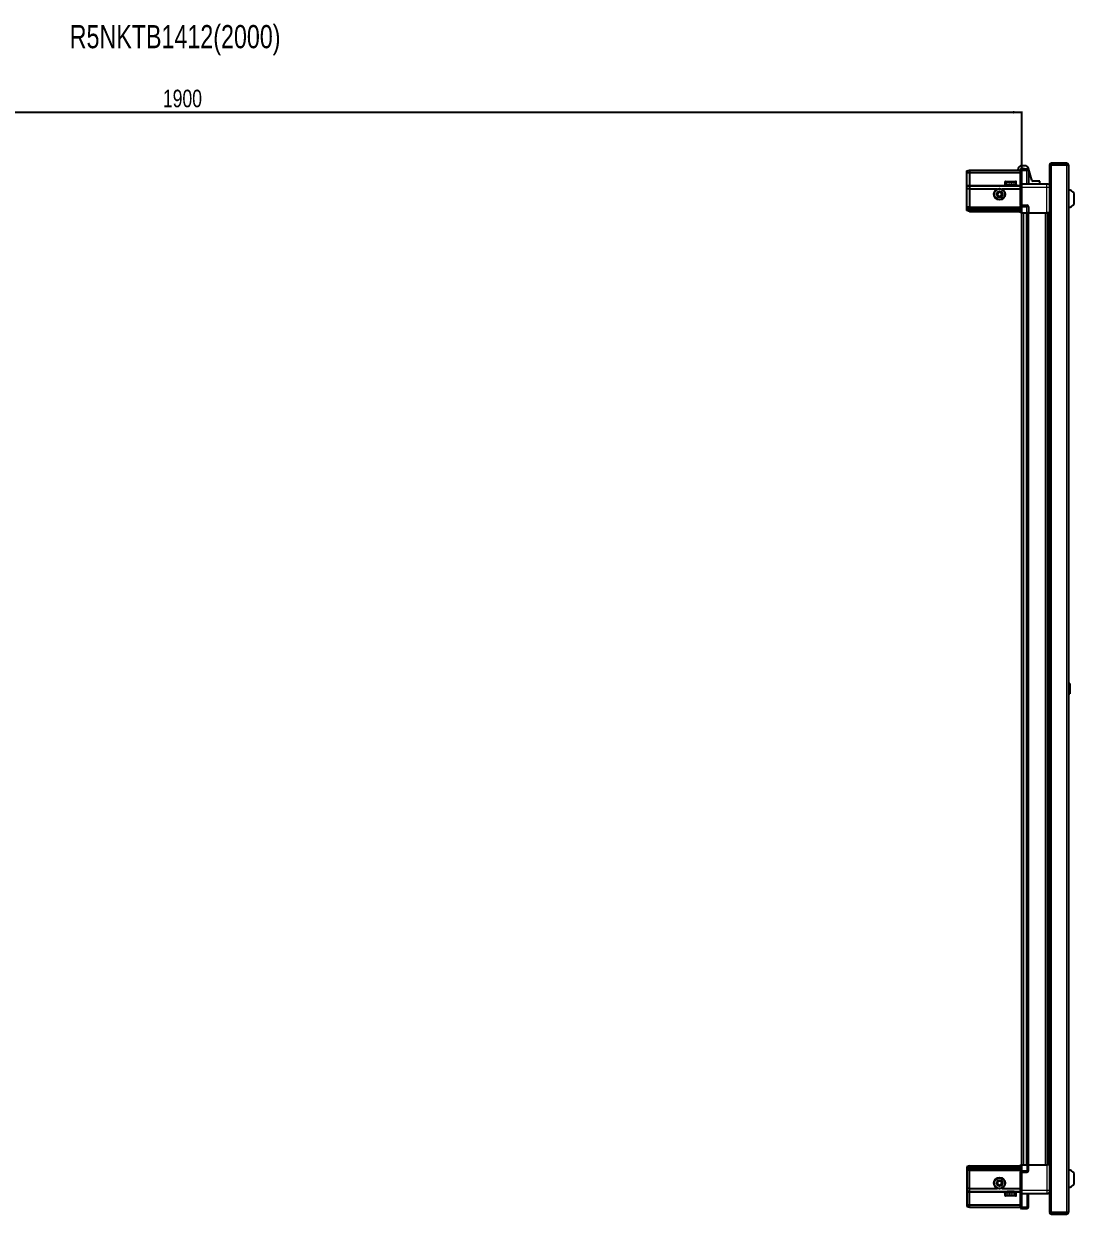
# Model space of a CAD drawing. Header units: millimetres. Extents: x 1219 to 6674, y -1682 to 1935.
# Drawn here: x 3818 to 5016, y 577 to 1935 of the extents above; entities that cross this region are included whole.
import ezdxf

# ---------------------------------------------------------------- set-up
doc = ezdxf.new("R2010")
doc.units = ezdxf.units.MM
doc.layers.add('FORMAT', color=7, linetype='Continuous')
doc.styles.add('SLDTEXTSTYLE0', font='TXT', dxfattribs={"width": 0.75})
doc.dimstyles.new('SLDDIMSTYLE0', dxfattribs={"dimtxt": 20, "dimasz": 10, "dimexe": 0, "dimexo": 0.0625, "dimgap": 5, "dimtad": 2, "dimdec": 1, "dimrnd": 1e-09, "dimzin": 12, "dimdsep": 46, "dimtxsty": 'SLDTEXTSTYLE0', "dimsah": 1, "dimcen": 0.09, "dimadec": 0, "dimazin": 3, "dimtfac": 1, "dimtofl": 0, "dimtmove": 0, "dimatfit": 3, "dimfxl": 0, "dimfrac": 2, "dimtolj": 1, "dimtzin": 12, "dimarcsym": 0})

# ---------------------------------------------------------------- blocks, each defined once
blk = doc.blocks.new('_D_6')
at = {"layer": 'FORMAT'}
for p, q in [((3056.5, 1719.3), (3056.5, 1834.8)), ((3056.5, 1833.8), (4956.5, 1833.8)), ((4956.5, 1719.3), (4956.5, 1834.8))]:
    blk.add_line(p, q, dxfattribs=at)
for points in [[(3056.5, 1833.8), (3066.5, 1832.3), (3066.5, 1835.4)], [(4956.5, 1833.8), (4946.5, 1835.4), (4946.5, 1832.3)]]:
    blk.add_solid(points, dxfattribs=at)
at = {"layer": 'FORMAT', "insert": (3976.9, 1859.6), "char_height": 20, "attachment_point": 1, "style": 'SLDTEXTSTYLE0'}
blk.add_mtext('1900', dxfattribs=at)

msp = doc.modelspace()

# ---------------------------------------------------------------- linework, layer by layer
at = {"color": 7, "linetype": 'Continuous', "lineweight": 25}
for p, q in [((4893.81, 1767.02), (4896.81, 1767.82)), ((4893.81, 1765.17), (4893.81, 1767.02)), ((4893.81, 1765.17), (4896.81, 1765.32)), ((4896.81, 1767.82), (4896.81, 1765.32)), ((4896.81, 1767.82), (4955.11, 1767.82)), ((4896.81, 1765.32), (4896.81, 1750.82)), ((4896.81, 1765.32), (4955.11, 1765.32)), ((4952.44, 1769.56), (4951.95, 1767.82)), ((4955.98, 1769.32), (4955.11, 1768.82)), ((4955.11, 1768.82), (4955.11, 1767.32)), ((4955.11, 1752.52), (4955.11, 1767.32)), ((4956.31, 1769.32), (4955.98, 1769.32)), ((4956.31, 1767.32), (4956.31, 1769.32)), ((4956.31, 1769.32), (4962.31, 1769.32)), ((4956.31, 1767.32), (4956.31, 1752.52)), ((4960, 1772.82), (4956.77, 1772.82)), ((4964.31, 1767.32), (4964.31, 1752.32)), ((4968.09, 1756.41), (4964.32, 1769.56)), ((4988.31, 1773.72), (4988.31, 1761.32)), ((4989.81, 1773.72), (4989.81, 1761.32)), ((4990.31, 1760.82), (4990.31, 1773.72)), ((4990.31, 1773.72), (5007.71, 1773.72)), ((5007.71, 1775.82), (4990.41, 1775.82)), ((5007.71, 1774.32), (4990.41, 1774.32)), ((5007.71, 1774.32), (5007.71, 1775.82)), ((5007.71, 1773.72), (5009.81, 1773.72)), ((5009.81, 1773.72), (5009.81, 578.92)), ((4893.81, 1750.82), (4893.81, 1765.17)), ((4937.31, 1754.22), (4937.31, 1751.32)), ((4937.47, 1751.82), (4937.35, 1751.82)), ((4937.35, 1751.82), (4937.35, 1751.32)), ((4937.47, 1751.82), (4937.47, 1751.32)), ((4938.22, 1751.82), (4937.88, 1751.82)), ((4937.88, 1751.82), (4937.88, 1751.32)), ((4938.11, 1755.02), (4949.51, 1755.02)), ((4938.22, 1751.82), (4938.22, 1751.32)), ((4939.52, 1751.82), (4938.99, 1751.82)), ((4938.99, 1751.82), (4938.99, 1751.32)), ((4939.52, 1751.82), (4939.52, 1751.32)), ((4941.23, 1751.82), (4940.57, 1751.82)), ((4940.57, 1751.82), (4940.57, 1751.32)), ((4941.23, 1751.82), (4941.23, 1751.32)), ((4943.2, 1751.82), (4942.47, 1751.82)), ((4942.47, 1751.82), (4942.47, 1751.32)), ((4942.91, 1751.82), (4942.91, 1751.32)), ((4943.2, 1751.82), (4943.2, 1751.32)), ((4945.23, 1751.82), (4944.5, 1751.82)), ((4944.5, 1751.82), (4944.5, 1751.32)), ((4944.77, 1751.82), (4944.77, 1751.32)), ((4945.23, 1751.82), (4945.23, 1751.32)), ((4947.12, 1751.82), (4946.47, 1751.82)), ((4946.47, 1751.82), (4946.47, 1751.32)), ((4947.12, 1751.82), (4947.12, 1751.32)), ((4948.69, 1751.82), (4948.17, 1751.82)), ((4948.17, 1751.82), (4948.17, 1751.32)), ((4948.69, 1751.82), (4948.69, 1751.32)), ((4949.78, 1751.82), (4949.45, 1751.82)), ((4949.45, 1751.82), (4949.45, 1751.32)), ((4949.78, 1751.82), (4949.78, 1751.32)), ((4950.28, 1751.82), (4950.17, 1751.82)), ((4950.17, 1751.82), (4950.17, 1751.32)), ((4950.28, 1751.82), (4950.28, 1751.32)), ((4950.31, 1751.32), (4950.31, 1754.22)), ((4955.11, 1752.32), (4955.11, 1752.52)), ((4956.31, 1752.32), (4955.11, 1752.32)), ((4955.11, 1748.32), (4955.11, 1752.32)), ((4956.31, 1752.52), (4956.31, 1752.32)), ((4956.31, 1752.32), (4956.31, 1748.32)), ((4956.31, 1752.32), (4985.31, 1752.32)), ((4977.26, 1755.32), (4969.53, 1755.32)), ((4977.26, 1752.32), (4977.26, 1755.32)), ((4988.21, 1760.82), (4988.21, 591.82)), ((4988.21, 1760.82), (4990.31, 1760.82)), ((4988.31, 1761.32), (4989.81, 1761.32)), ((4893.81, 1749.02), (4893.81, 1750.82)), ((4893.81, 1749.02), (4896.81, 1749.82)), ((4893.81, 1745.99), (4893.81, 1749.02)), ((4896.81, 1746.32), (4893.81, 1745.99)), ((4893.81, 1725.82), (4893.81, 1745.99)), ((4896.81, 1750.82), (4896.81, 1749.82)), ((4896.81, 1749.82), (4896.81, 1746.32)), ((4896.81, 1749.82), (4955.11, 1749.82)), ((4896.81, 1746.32), (4896.81, 1725.82)), ((4896.81, 1746.32), (4928.81, 1746.32)), ((4933.81, 1746.32), (4955.11, 1746.32)), ((4937.31, 1751.32), (4937.35, 1751.32)), ((4937.35, 1751.32), (4937.47, 1751.32)), ((4937.47, 1751.32), (4937.88, 1751.32)), ((4937.88, 1751.32), (4938.22, 1751.32)), ((4938.22, 1751.32), (4938.99, 1751.32)), ((4938.99, 1751.32), (4939.52, 1751.32)), ((4939.41, 1751.32), (4939.41, 1751.22)), ((4939.41, 1751.22), (4948.21, 1751.22)), ((4939.52, 1751.32), (4940.57, 1751.32)), ((4939.81, 1750.82), (4940.5, 1750.34)), ((4939.81, 1750.82), (4947.81, 1750.82)), ((4940.5, 1750.34), (4939.81, 1749.86)), ((4939.81, 1749.86), (4939.81, 1749.82)), ((4939.81, 1749.86), (4947.81, 1749.86)), ((4940.5, 1750.34), (4947.12, 1750.34)), ((4940.57, 1751.32), (4941.23, 1751.32)), ((4941.23, 1751.32), (4942.47, 1751.32)), ((4942.47, 1751.32), (4942.91, 1751.32)), ((4943.2, 1751.32), (4944.5, 1751.32)), ((4944.77, 1751.32), (4945.23, 1751.32)), ((4945.23, 1751.32), (4946.47, 1751.32)), ((4946.47, 1751.32), (4947.12, 1751.32)), ((4947.12, 1751.32), (4948.17, 1751.32)), ((4947.12, 1750.34), (4947.81, 1750.82)), ((4947.81, 1749.86), (4947.12, 1750.34)), ((4947.81, 1749.82), (4947.81, 1749.86)), ((4948.17, 1751.32), (4948.69, 1751.32)), ((4948.21, 1751.22), (4948.21, 1751.32)), ((4948.69, 1751.32), (4949.45, 1751.32)), ((4949.45, 1751.32), (4949.78, 1751.32)), ((4949.78, 1751.32), (4950.17, 1751.32)), ((4950.17, 1751.32), (4950.28, 1751.32)), ((4950.28, 1751.32), (4950.31, 1751.32)), ((4955.11, 1728.02), (4955.11, 1748.32)), ((4956.31, 1748.32), (4956.31, 1728.02)), ((5016.41, 1729.32), (5016.41, 1741.32)), ((4893.81, 1724.02), (4893.81, 1725.82)), ((4896.81, 1724.82), (4893.81, 1724.02)), ((4896.81, 1725.82), (4896.81, 1724.82)), ((4896.81, 1724.82), (4896.81, 1723.82)), ((4896.81, 1724.82), (4955.11, 1724.82)), ((4955.11, 1727.82), (4955.11, 1728.02)), ((4956.31, 1727.82), (4955.11, 1727.82)), ((4955.11, 1727.82), (4955.11, 1727.15)), ((4955.11, 1719.32), (4955.11, 1727.15)), ((4955.98, 1725.82), (4955.98, 1719.32)), ((4956.31, 1728.02), (4956.31, 1727.82)), ((4956.31, 1725.82), (4956.31, 1727.82)), ((4956.31, 1725.82), (4956.31, 1727.82)), ((4956.31, 1727.82), (4962.31, 1727.82)), ((4956.31, 1725.82), (4956.31, 1719.32)), ((4964.31, 1725.82), (4964.31, 1719.32)), ((4893.81, 1723.28), (4893.81, 1724.02)), ((4896.81, 1723.82), (4893.81, 1723.28)), ((4893.81, 1722.78), (4893.81, 1723.28)), ((4896.81, 1722.32), (4893.81, 1722.78)), ((4893.81, 1721.63), (4893.81, 1722.78)), ((4896.81, 1720.82), (4893.81, 1721.63)), ((4896.81, 1723.82), (4955.11, 1723.82)), ((4896.81, 1723.82), (4896.81, 1722.32)), ((4896.81, 1722.32), (4896.81, 1720.82)), ((4896.81, 1722.32), (4955.11, 1722.32)), ((4896.81, 1720.82), (4955.11, 1720.82)), ((4955.98, 1719.32), (4955.11, 1719.32)), ((4956.31, 1719.32), (4955.98, 1719.32)), ((4956.31, 1719.32), (4962.31, 1719.32)), ((4956.46, 1719.32), (4956.46, 633.32)), ((4964.31, 1719.32), (4962.31, 1719.32)), ((4963.66, 1719.32), (4963.66, 633.32)), ((4964.31, 1719.32), (4985.31, 1719.32)), ((4986.33, 633.32), (4986.33, 1719.32)), ((4986.37, 633.32), (4986.37, 1719.32)), ((4988.16, 1719.32), (4988.16, 633.32)), ((5010.8, 1182.11), (5009.81, 1181.12)), ((5011.31, 1182.11), (5010.8, 1182.11)), ((5010.8, 1182.11), (5010.8, 1170.54)), ((5011.31, 1182.11), (5011.31, 1170.54)), ((5009.81, 1171.52), (5010.8, 1170.54)), ((5010.8, 1170.54), (5011.31, 1170.54)), ((4896.81, 631.82), (4893.81, 631.02)), ((4893.81, 631.02), (4893.81, 629.87)), ((4896.81, 630.32), (4893.81, 629.87)), ((4893.81, 629.87), (4893.81, 629.37)), ((4896.81, 628.82), (4893.81, 629.37)), ((4893.81, 629.37), (4893.81, 628.63)), ((4896.81, 627.82), (4893.81, 628.63)), ((4893.81, 628.63), (4893.81, 626.82)), ((4893.81, 626.82), (4893.81, 606.66)), ((4896.81, 630.32), (4896.81, 631.82)), ((4896.81, 631.82), (4955.11, 631.82)), ((4896.81, 628.82), (4896.81, 630.32)), ((4896.81, 630.32), (4955.11, 630.32)), ((4896.81, 628.82), (4955.11, 628.82)), ((4896.81, 627.82), (4896.81, 628.82)), ((4896.81, 627.82), (4955.11, 627.82)), ((4896.81, 626.82), (4896.81, 627.82)), ((4896.81, 606.32), (4896.81, 626.82)), ((4955.11, 625.5), (4955.11, 633.32)), ((4955.11, 633.32), (4955.98, 633.32)), ((4955.11, 625.5), (4955.11, 624.82)), ((4956.31, 624.82), (4955.11, 624.82)), ((4955.11, 624.62), (4955.11, 624.82)), ((4955.98, 633.32), (4955.98, 633.32)), ((4955.98, 633.32), (4955.98, 626.82)), ((4956.31, 633.32), (4955.98, 633.32)), ((4956.31, 633.32), (4956.31, 626.82)), ((4956.31, 633.32), (4956.31, 633.32)), ((4956.31, 633.32), (4956.31, 626.82)), ((4956.31, 633.32), (4962.31, 633.32)), ((4956.31, 624.82), (4956.31, 626.82)), ((4956.31, 624.82), (4956.31, 624.62)), ((4956.31, 624.82), (4962.31, 624.82)), ((4964.31, 633.32), (4962.31, 633.32)), ((4964.31, 626.82), (4964.31, 633.32)), ((4964.31, 633.32), (4985.31, 633.32)), ((4955.11, 604.32), (4955.11, 624.62)), ((4956.31, 624.62), (4956.31, 604.32)), ((5016.41, 611.32), (5016.41, 623.32)), ((4896.81, 606.32), (4893.81, 606.66)), ((4893.81, 606.66), (4893.81, 603.63)), ((4893.81, 603.63), (4896.81, 602.82)), ((4893.81, 603.63), (4893.81, 601.82)), ((4893.81, 601.82), (4893.81, 587.48)), ((4896.81, 606.32), (4928.81, 606.32)), ((4896.81, 602.82), (4896.81, 606.32)), ((4896.81, 602.82), (4955.11, 602.82)), ((4896.81, 601.82), (4896.81, 602.82)), ((4896.81, 587.32), (4896.81, 601.82)), ((4933.81, 606.32), (4955.11, 606.32)), ((4937.31, 601.32), (4937.31, 598.42)), ((4937.33, 601.32), (4937.31, 601.32)), ((4937.33, 600.82), (4937.33, 601.32)), ((4937.43, 601.32), (4937.33, 601.32)), ((4937.33, 600.82), (4937.43, 600.82)), ((4937.43, 600.82), (4937.43, 601.32)), ((4937.8, 601.32), (4937.43, 601.32)), ((4937.8, 600.82), (4937.8, 601.32)), ((4938.12, 601.32), (4937.8, 601.32)), ((4937.8, 600.82), (4938.12, 600.82)), ((4949.51, 597.62), (4938.11, 597.62)), ((4938.12, 600.82), (4938.12, 601.32)), ((4938.86, 601.32), (4938.12, 601.32)), ((4938.86, 600.82), (4938.86, 601.32)), ((4939.37, 601.32), (4938.86, 601.32)), ((4938.86, 600.82), (4939.37, 600.82)), ((4939.37, 600.82), (4939.37, 601.32)), ((4940.4, 601.32), (4939.37, 601.32)), ((4939.41, 601.42), (4939.41, 601.32)), ((4948.21, 601.42), (4939.41, 601.42)), ((4939.81, 602.82), (4939.81, 602.79)), ((4939.81, 602.79), (4940.5, 602.31)), ((4947.81, 602.79), (4939.81, 602.79)), ((4940.5, 602.31), (4939.81, 601.82)), ((4947.81, 601.82), (4939.81, 601.82)), ((4940.4, 600.82), (4940.4, 601.32)), ((4941.05, 601.32), (4940.4, 601.32)), ((4940.4, 600.82), (4941.05, 600.82)), ((4947.12, 602.31), (4940.5, 602.31)), ((4941.05, 600.82), (4941.05, 601.32)), ((4942.28, 601.32), (4941.05, 601.32)), ((4942.28, 600.82), (4942.28, 601.32)), ((4942.77, 601.32), (4942.28, 601.32)), ((4942.28, 600.82), (4943, 600.82)), ((4942.77, 600.82), (4942.77, 601.32)), ((4943, 600.82), (4943, 601.32)), ((4944.3, 601.32), (4943, 601.32)), ((4944.3, 600.82), (4944.3, 601.32)), ((4944.3, 600.82), (4945.04, 600.82)), ((4944.64, 600.82), (4944.64, 601.32)), ((4945.04, 601.32), (4944.64, 601.32)), ((4945.04, 600.82), (4945.04, 601.32)), ((4946.28, 601.32), (4945.04, 601.32)), ((4946.28, 600.82), (4946.28, 601.32)), ((4946.95, 601.32), (4946.28, 601.32)), ((4946.28, 600.82), (4946.95, 600.82)), ((4946.95, 600.82), (4946.95, 601.32)), ((4948.02, 601.32), (4946.95, 601.32)), ((4947.12, 602.31), (4947.81, 602.79)), ((4947.81, 601.82), (4947.12, 602.31)), ((4947.81, 602.79), (4947.81, 602.82)), ((4948.02, 600.82), (4948.02, 601.32)), ((4948.55, 601.32), (4948.02, 601.32)), ((4948.02, 600.82), (4948.55, 600.82)), ((4948.21, 601.32), (4948.21, 601.42)), ((4948.55, 600.82), (4948.55, 601.32)), ((4949.34, 601.32), (4948.55, 601.32)), ((4949.34, 600.82), (4949.34, 601.32)), ((4949.7, 601.32), (4949.34, 601.32)), ((4949.34, 600.82), (4949.7, 600.82)), ((4949.7, 600.82), (4949.7, 601.32)), ((4950.13, 601.32), (4949.7, 601.32)), ((4950.13, 600.82), (4950.13, 601.32)), ((4950.26, 601.32), (4950.13, 601.32)), ((4950.13, 600.82), (4950.26, 600.82)), ((4950.26, 600.82), (4950.26, 601.32)), ((4950.31, 601.32), (4950.26, 601.32)), ((4950.31, 598.42), (4950.31, 601.32)), ((4955.11, 600.32), (4955.11, 604.32)), ((4956.31, 600.32), (4955.11, 600.32)), ((4955.11, 600.12), (4955.11, 600.32)), ((4955.11, 585.32), (4955.11, 600.12)), ((4956.31, 604.32), (4956.31, 600.32)), ((4956.31, 600.32), (4956.31, 600.12)), ((4956.31, 600.32), (4985.31, 600.32)), ((4956.31, 600.12), (4956.31, 585.32)), ((4956.31, 600.12), (4956.31, 585.32)), ((4964.31, 585.32), (4964.31, 600.32)), ((4893.81, 587.48), (4896.81, 587.32)), ((4893.81, 587.48), (4893.81, 585.63)), ((4893.81, 585.63), (4896.81, 584.82)), ((4896.81, 587.32), (4955.11, 587.32)), ((4896.81, 584.82), (4896.81, 587.32)), ((4896.81, 584.82), (4955.11, 584.82)), ((4955.11, 585.32), (4955.11, 583.82)), ((4956.31, 583.32), (4956.31, 585.32)), ((4990.31, 591.82), (4988.21, 591.82)), ((4988.31, 591.32), (4989.81, 591.32)), ((4988.31, 591.32), (4988.31, 578.92)), ((4989.81, 591.32), (4989.81, 578.92)), ((4990.31, 578.92), (4990.31, 591.82)), ((4955.11, 583.82), (4955.98, 583.32)), ((4956.31, 583.32), (4955.98, 583.32)), ((4956.31, 583.32), (4962.31, 583.32)), ((5007.71, 578.92), (4990.31, 578.92)), ((4990.41, 578.32), (5007.71, 578.32)), ((4990.41, 576.82), (5007.71, 576.82)), ((5009.81, 578.92), (5007.71, 578.92)), ((5007.71, 578.32), (5007.71, 576.82))]:
    msp.add_line(p, q, dxfattribs=at)
at = {"color": 8, "linetype": 'Continuous', "lineweight": 18}
for p, q in [((4956.31, 1767.32), (4955.11, 1767.32)), ((4956.31, 1767.32), (4962.31, 1767.32)), ((4962.31, 1767.32), (4962.31, 1769.32)), ((4962.31, 1752.32), (4962.31, 1767.32)), ((4962.31, 1767.32), (4964.31, 1767.32)), ((4989.81, 1773.72), (4988.31, 1773.72)), ((4990.41, 1774.32), (4990.41, 1775.82)), ((5007.71, 1773.72), (5007.71, 578.92)), ((4937.31, 1754.22), (4950.31, 1754.22)), ((4955.11, 1752.52), (4956.31, 1752.52)), ((4990.31, 1760.82), (4990.31, 591.82)), ((4893.81, 1750.82), (4896.81, 1750.82)), ((4896.81, 1750.82), (4939.81, 1750.82)), ((4947.81, 1750.82), (4955.11, 1750.82)), ((4956.31, 1748.32), (4955.11, 1748.32)), ((4956.31, 1748.32), (4985.31, 1748.32)), ((4985.31, 1719.32), (4985.31, 1748.32)), ((4896.81, 1725.82), (4893.81, 1725.82)), ((4896.81, 1725.82), (4955.11, 1725.82)), ((4955.11, 1728.02), (4956.31, 1728.02)), ((4956.31, 1725.82), (4955.98, 1725.82)), ((4956.31, 1725.82), (4962.31, 1725.82)), ((4962.31, 1725.82), (4962.31, 1727.82)), ((4962.31, 1719.32), (4962.31, 1725.82)), ((4964.31, 1725.82), (4962.31, 1725.82)), ((4958.46, 1719.32), (4958.46, 633.32)), ((4961.66, 1719.32), (4961.66, 633.32)), ((4964.31, 1719.32), (4964.31, 633.32)), ((4983.71, 633.32), (4983.71, 1719.32)), ((4985.13, 1719.32), (4985.13, 633.32)), ((4987.58, 633.32), (4987.58, 1719.32)), ((4896.81, 626.82), (4893.81, 626.82)), ((4896.81, 626.82), (4955.11, 626.82)), ((4956.31, 633.32), (4955.98, 633.32)), ((4956.31, 626.82), (4955.98, 626.82)), ((4956.31, 626.82), (4962.31, 626.82)), ((4962.31, 633.32), (4962.31, 626.82)), ((4964.31, 626.82), (4962.31, 626.82)), ((4962.31, 626.82), (4962.31, 624.82)), ((4985.31, 633.32), (4985.31, 604.32)), ((4956.31, 624.62), (4955.11, 624.62)), ((4893.81, 601.82), (4896.81, 601.82)), ((4896.81, 601.82), (4939.81, 601.82)), ((4950.31, 598.42), (4937.31, 598.42)), ((4947.81, 601.82), (4955.11, 601.82)), ((4956.31, 604.32), (4955.11, 604.32)), ((4956.31, 600.12), (4955.11, 600.12)), ((4956.31, 604.32), (4985.31, 604.32)), ((4962.31, 600.32), (4962.31, 585.32)), ((4956.31, 585.32), (4955.11, 585.32)), ((4956.31, 585.32), (4962.31, 585.32)), ((4962.31, 585.32), (4964.31, 585.32)), ((4962.31, 585.32), (4962.31, 583.32)), ((4989.81, 578.92), (4988.31, 578.92)), ((4990.41, 578.32), (4990.41, 576.82))]:
    msp.add_line(p, q, dxfattribs=at)
at = {"color": 7, "linetype": 'Continuous', "lineweight": 25}
for centre, radius in [((4931.31, 1740.32), 6.5), ((4931.31, 1740.32), 3.46), ((4931.31, 612.32), 6.5), ((4931.31, 612.32), 3.46)]:
    msp.add_circle(centre, radius, dxfattribs=at)
at = {"color": 8, "linetype": 'Continuous', "lineweight": 18}
for centre in [(4931.31, 1740.32), (4931.31, 612.32)]:
    msp.add_circle(centre, 5.7, dxfattribs=at)
at = {"color": 7, "linetype": 'Continuous', "lineweight": 25}
for centre, radius, start, end in [((4956.77, 1768.32), 4.5, 90, 164), ((4958.36, 1767.92), 1.9, 47.4631, 132.5369), ((4960, 1768.32), 4.5, 16, 90), ((4962.31, 1767.32), 2, 0, 90), ((4990.41, 1773.72), 2.1, 90, 180), ((4990.41, 1773.72), 0.6, 90, 180), ((5007.71, 1773.72), 2.1, 0, 90), ((5007.71, 1773.72), 0.6, 0, 90), ((4938.11, 1754.22), 0.8, 90, 180), ((4949.51, 1754.22), 0.8, 0, 90), ((4969.53, 1756.82), 1.5, 196, 270), ((4931.31, 1740.32), 2.5, 120.74103, 180.74103), ((4931.31, 1740.32), 2.5, 180.74103, 240.74103), ((4931.31, 1740.32), 2.5, 60.74103, 120.74103), ((4931.31, 1740.32), 2.5, 240.74103, 300.74103), ((4931.31, 1740.32), 2.5, 0.74103, 60.74103), ((4931.31, 1740.32), 2.5, 300.74103, 0.74103), ((4939.41, 1750.82), 0.4, 0, 90), ((4948.21, 1750.82), 0.4, 90, 180), ((5006.79, 1734.3), 11.91, 36.1266, 75.29965), ((4962.31, 1725.82), 2, 0, 90), ((5006.79, 1736.35), 11.91, 284.70035, 323.8734), ((4962.31, 626.82), 2, 270, 0), ((5006.79, 616.3), 11.91, 36.1266, 75.29965), ((4931.31, 612.32), 2.5, 155.91157, 215.91157), ((4931.31, 612.32), 2.5, 95.91157, 155.91157), ((4931.31, 612.32), 2.5, 35.91157, 95.91157), ((4931.31, 612.32), 2.5, 275.91157, 335.91157), ((4931.31, 612.32), 2.5, 335.91157, 35.91157), ((5006.79, 618.35), 11.91, 284.70035, 323.8734), ((4931.31, 612.32), 2.5, 215.91157, 275.91157), ((4938.11, 598.42), 0.8, 180, 270), ((4939.41, 601.82), 0.4, 270, 0), ((4948.21, 601.82), 0.4, 180, 270), ((4949.51, 598.42), 0.8, 270, 0), ((4962.31, 585.32), 2, 270, 0), ((4990.41, 578.92), 2.1, 180, 270), ((4990.41, 578.92), 0.6, 180, 270), ((5007.71, 578.92), 2.1, 270, 0), ((5007.71, 578.92), 0.6, 270, 0)]:
    msp.add_arc(centre, radius, start, end, dxfattribs=at)
for centre, start_param, end_param in [((4952.51, 1725.82), 0, 0.7227342), ((4952.51, 626.82), 5.5604511, 6.2831853)]:
    msp.add_ellipse(centre, major_axis=(3.46, 0), ratio=0.5773503, start_param=start_param, end_param=end_param, dxfattribs=at)
for points, knots in [([(4985.31, 1752.32), (4985.75, 1752.28), (4986.43, 1752.21), (4987.24, 1751.77), (4987.8, 1751.33), (4988.08, 1750.96), (4988.21, 1750.77)], [0, 0, 0, 0, 0.38429816, 0.59117259, 0.8024372, 1, 1, 1, 1]), ([(4928.79, 1741.73), (4929.24, 1742), (4930.06, 1742.49), (4930.89, 1742.98), (4931.27, 1743.21)], [0, 0, 0, 0, 0.53468586, 1, 1, 1, 1]), ([(4928.83, 1738.85), (4928.83, 1738.97), (4928.82, 1739.57), (4928.81, 1740.57), (4928.8, 1741.39), (4928.79, 1741.73)], [0, 0, 0, 0, 0.1331247, 0.6370994, 1, 1, 1, 1]), ([(4931.35, 1737.44), (4930.9, 1737.69), (4930.06, 1738.16), (4929.22, 1738.63), (4928.83, 1738.85)], [0, 0, 0, 0, 0.5346859, 1, 1, 1, 1]), ([(4931.27, 1743.21), (4931.72, 1742.96), (4932.57, 1742.49), (4933.4, 1742.02), (4933.79, 1741.8)], [0, 0, 0, 0, 0.5346859, 1, 1, 1, 1]), ([(4933.83, 1738.91), (4933.39, 1738.65), (4932.56, 1738.16), (4931.73, 1737.67), (4931.35, 1737.44)], [0, 0, 0, 0, 0.5346859, 1, 1, 1, 1]), ([(4933.79, 1741.8), (4933.8, 1741.45), (4933.81, 1740.63), (4933.82, 1739.64), (4933.83, 1739.04), (4933.83, 1738.91)], [0, 0, 0, 0, 0.3629006, 0.8668753, 1, 1, 1, 1]), ([(4988.16, 1719.32), (4988.12, 1719.32), (4987.9, 1719.32), (4987.18, 1719.32), (4986.22, 1719.32), (4985.57, 1719.32), (4985.31, 1719.32)], [0, 0, 0, 0, 0.07170733, 0.42097906, 0.77025079, 1, 1, 1, 1]), ([(4988.16, 633.32), (4988.12, 633.32), (4987.9, 633.32), (4987.18, 633.32), (4986.22, 633.32), (4985.57, 633.32), (4985.31, 633.32)], [0, 0, 0, 0, 0.0717073, 0.4209791, 0.7702508, 1, 1, 1, 1]), ([(4928.44, 612.03), (4928.65, 612.5), (4929.04, 613.38), (4929.44, 614.25), (4929.62, 614.66)], [0, 0, 0, 0, 0.5346859, 1, 1, 1, 1]), ([(4930.13, 609.69), (4929.83, 610.11), (4929.26, 610.89), (4928.7, 611.66), (4928.44, 612.03)], [0, 0, 0, 0, 0.5346859, 1, 1, 1, 1]), ([(4929.62, 614.66), (4929.96, 614.7), (4930.78, 614.78), (4931.77, 614.88), (4932.36, 614.95), (4932.49, 614.96)], [0, 0, 0, 0, 0.3629006, 0.8668753, 1, 1, 1, 1]), ([(4932.49, 614.96), (4932.79, 614.54), (4933.36, 613.76), (4933.92, 612.98), (4934.18, 612.62)], [0, 0, 0, 0, 0.5346859, 1, 1, 1, 1]), ([(4934.18, 612.62), (4933.97, 612.15), (4933.58, 611.27), (4933.19, 610.39), (4933, 609.99)], [0, 0, 0, 0, 0.5346859, 1, 1, 1, 1]), ([(4933, 609.99), (4932.88, 609.97), (4932.28, 609.91), (4931.29, 609.81), (4930.48, 609.72), (4930.13, 609.69)], [0, 0, 0, 0, 0.1331247, 0.6370994, 1, 1, 1, 1]), ([(4985.31, 600.32), (4985.75, 600.37), (4986.43, 600.44), (4987.24, 600.88), (4987.8, 601.32), (4988.08, 601.69), (4988.21, 601.87)], [0, 0, 0, 0, 0.3842982, 0.5911726, 0.8024372, 1, 1, 1, 1])]:
    msp.add_open_spline(points, degree=3, knots=knots, dxfattribs=at)
at = {"color": 8, "linetype": 'Continuous', "lineweight": 18}
for points in [[(4985.31, 1748.32), (4985.31, 1748.85), (4985.31, 1749.9), (4985.31, 1751.22), (4985.31, 1752.14), (4985.31, 1752.26), (4985.31, 1752.32)], [(4985.31, 604.32), (4985.31, 603.8), (4985.31, 602.75), (4985.31, 601.43), (4985.31, 600.5), (4985.31, 600.38), (4985.31, 600.32)]]:
    msp.add_open_spline(points, degree=3, dxfattribs=at)
for points, knots in [([(4985.31, 1748.32), (4985.75, 1748.32), (4986.43, 1748.32), (4987.24, 1748.32), (4987.8, 1748.32), (4988.08, 1748.32), (4988.21, 1748.32)], [0, 0, 0, 0, 0.38429816, 0.59117259, 0.8024372, 1, 1, 1, 1]), ([(4985.31, 604.32), (4985.75, 604.32), (4986.43, 604.32), (4987.24, 604.32), (4987.8, 604.32), (4988.08, 604.32), (4988.21, 604.32)], [0, 0, 0, 0, 0.3842982, 0.5911726, 0.8024372, 1, 1, 1, 1])]:
    msp.add_open_spline(points, degree=3, knots=knots, dxfattribs=at)

# ---------------------------------------------------------------- texts
at = {"layer": 'FORMAT', "insert": (3870.65, 1933.36), "char_height": 26.4583, "attachment_point": 1, "style": 'SLDTEXTSTYLE0'}
msp.add_mtext('R5NKTB1412(2000)', dxfattribs=at)

# ---------------------------------------------------------------- dimensions: what is measured, and where the dimension line sits
at = {"layer": 'FORMAT'}
dim = msp.add_linear_dim(base=(4956.46, 1833.82), p1=(3056.46, 1719.32), p2=(4956.46, 1719.32), angle=0, dimstyle='SLDDIMSTYLE0', dxfattribs=at)
dim.commit()
dim.dimension.update_dxf_attribs({"geometry": '_D_6', "text_midpoint": (4006.46, 1833.82), "dimtype": 160})

doc.saveas('drawing.dxf')
